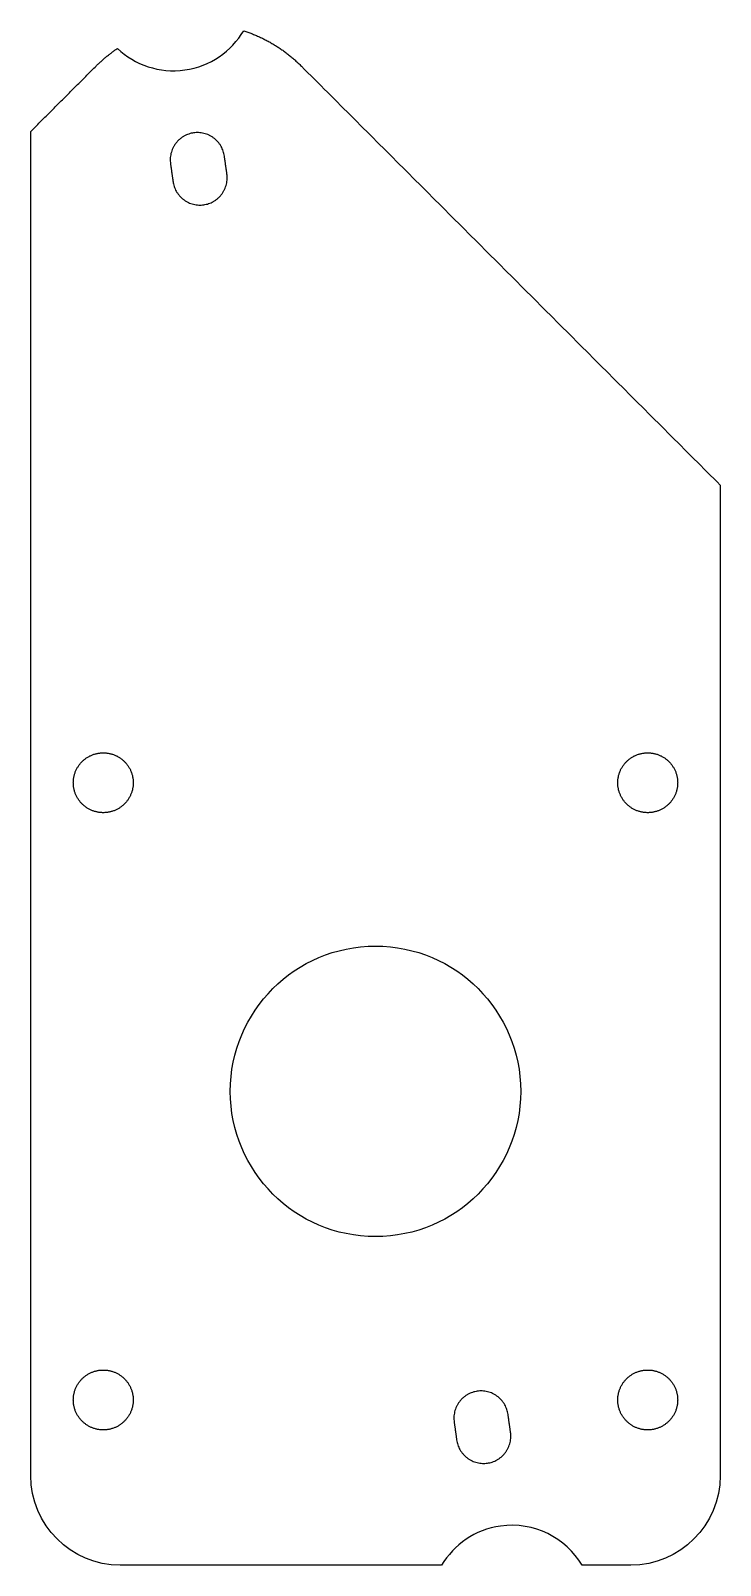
# Model space of a CAD drawing. Header units: millimetres. Extents: x -19 to 19, y -26.1 to 58.4.
import ezdxf

# ---------------------------------------------------------------- set-up
doc = ezdxf.new("R2010")
doc.units = ezdxf.units.MM
doc.header["$MEASUREMENT"] = 0
doc.layers.add('Make2D$visible$lines', color=7, linetype='Continuous', true_color=0x000000)

msp = doc.modelspace()

# ---------------------------------------------------------------- linework, layer by layer
at = {"layer": 'Make2D$visible$lines'}
for points, knots in [([(-14.221, 57.448), (-13.261, 56.544), (-11.915, 56.068), (-10.508, 56.266), (-9.1, 56.464), (-7.937, 57.293), (-7.264, 58.427)], [215.175727, 215.175727, 215.175727, 215.175727, 219.343918, 219.343918, 219.343918, 223.512108, 223.512108, 223.512108, 223.512108]), ([(0, -8), (-4.418, -8), (-8, -4.418), (-8, 0), (-8, 4.418), (-4.418, 8), (0, 8)], [0, 0, 0, 0, 9.267887, 9.267887, 9.267887, 27.80366, 27.80366, 27.80366, 27.80366]), ([(0, 8), (4.418, 8), (8, 4.418), (8, 0), (8, -4.418), (4.418, -8), (0, -8)], [27.80366, 27.80366, 27.80366, 27.80366, 41.70549, 41.70549, 41.70549, 55.607321, 55.607321, 55.607321, 55.607321]), ([(11.383, -26.109), (10.485, -24.594), (8.738, -23.687), (6.885, -23.947), (5.478, -24.145), (4.315, -24.974), (3.642, -26.109)], [98.461168, 98.461168, 98.461168, 98.461168, 103.345655, 103.345655, 103.345655, 108.230142, 108.230142, 108.230142, 108.230142])]:
    msp.add_open_spline(points, degree=3, knots=knots, dxfattribs=at)
for points, weights in [([(-7.264, 58.427), (-5.44, 57.832), (-4.085, 56.475)], [1, 0.97244352489, 1]), ([(-15.399, 56.475), (-14.856, 57.018), (-14.221, 57.448)], [1, 0.995474942083, 1]), ([(-10.021, 52.799), (-11.505, 52.59), (-11.297, 51.105)], [1, 0.707368085544, 1]), ([(-8.326, 51.523), (-8.536, 53.007), (-10.021, 52.799)], [1, 0.707368155313, 0.999999860462]), ([(5.609, -16.519), (4.125, -16.729), (4.333, -18.214)], [1, 0.707355052044, 1]), ([(7.304, -17.796), (7.094, -16.311), (5.609, -16.519)], [1, 0.707340875637, 1])]:
    msp.add_rational_spline(points, weights, degree=2, dxfattribs=at)
for points, degree in [([(-19, 52.874), (-17.199, 54.675), (-15.399, 56.475)], 2), ([(-4.085, 56.475), (7.457, 44.933), (19, 33.39)], 2), ([(-19, -3.321), (-19, 24.777), (-19, 52.874)], 2), ([(-11.297, 51.105), (-11.297, 51.101), (-11.296, 51.097)], 2), ([(-11.296, 51.097), (-11.228, 50.61), (-11.159, 50.123)], 2), ([(-8.325, 51.515), (-8.326, 51.519), (-8.326, 51.523)], 2), ([(-8.188, 50.54), (-8.257, 51.028), (-8.325, 51.515)], 2), ([(-11.159, 50.123), (-11.158, 50.119), (-11.158, 50.115)], 2), ([(-8.187, 50.532), (-8.188, 50.536), (-8.188, 50.54)], 2), ([(19, 33.39), (19, 15.035), (19, -3.321)], 2), ([(-19, -9.523), (-19, -6.422), (-19, -3.321)], 2), ([(19, -3.321), (19, -6.422), (19, -9.523)], 2), ([(-19, -21.17), (-19, -15.347), (-19, -9.523)], 2), ([(19, -9.523), (19, -15.347), (19, -21.17)], 2), ([(4.333, -18.214), (4.333, -18.218), (4.334, -18.221)], 2), ([(4.334, -18.221), (4.402, -18.709), (4.471, -19.196)], 2), ([(7.305, -17.804), (7.304, -17.8), (7.304, -17.796)], 2), ([(7.442, -18.779), (7.373, -18.291), (7.305, -17.804)], 2), ([(4.471, -19.196), (4.471, -19.2), (4.472, -19.204)], 2), ([(7.443, -18.786), (7.442, -18.782), (7.442, -18.779)], 2), ([(-14.062, -26.109), (-16.778, -26.109), (-19, -23.886), (-19, -21.17)], 3), ([(19, -21.17), (19, -23.886), (16.778, -26.109), (14.062, -26.109)], 3), ([(3.642, -26.109), (-5.21, -26.109), (-14.062, -26.109)], 2), ([(14.062, -26.109), (12.723, -26.109), (11.383, -26.109)], 2)]:
    msp.add_open_spline(points, degree=degree, dxfattribs=at)
for points, weights, knots in [([(-11.158, 50.115), (-10.949, 48.63), (-9.464, 48.838), (-7.979, 49.047), (-8.187, 50.532)], [1, 0.707355052044, 1, 0.70737386135, 1], [3.355899, 3.355899, 3.355899, 5.711851, 5.711851, 8.067874, 8.067874, 8.067874]), ([(-15, 15.35), (-15.683, 15.35), (-16.167, 15.833), (-16.65, 16.317), (-16.65, 17), (-16.65, 17.683), (-16.167, 18.167), (-15.683, 18.65), (-15, 18.65)], [1, 0.923875054109, 1, 0.923875054109, 1, 0.923875054109, 1, 0.923875054109, 1], [5.183661, 5.183661, 5.183661, 6.479576, 6.479576, 7.775492, 7.775492, 9.071407, 9.071407, 10.367322, 10.367322, 10.367322]), ([(-15, 18.65), (-14.317, 18.65), (-13.833, 18.167), (-13.35, 17.683), (-13.35, 17), (-13.35, 16.317), (-13.833, 15.833), (-14.317, 15.35), (-15, 15.35)], [1, 0.923875054109, 1, 0.923875054109, 1, 0.923875054109, 1, 0.923875054109, 1], [0, 0, 0, 1.295915, 1.295915, 2.591831, 2.591831, 3.887746, 3.887746, 5.183661, 5.183661, 5.183661]), ([(15, 15.35), (14.317, 15.35), (13.833, 15.833), (13.35, 16.317), (13.35, 17), (13.35, 17.683), (13.833, 18.167), (14.317, 18.65), (15, 18.65)], [1, 0.923875054109, 1, 0.923875054109, 1, 0.923875054109, 1, 0.923875054109, 1], [5.183661, 5.183661, 5.183661, 6.479576, 6.479576, 7.775492, 7.775492, 9.071407, 9.071407, 10.367322, 10.367322, 10.367322]), ([(15, 18.65), (15.683, 18.65), (16.167, 18.167), (16.65, 17.683), (16.65, 17), (16.65, 16.317), (16.167, 15.833), (15.683, 15.35), (15, 15.35)], [1, 0.923875054109, 1, 0.923875054109, 1, 0.923875054109, 1, 0.923875054109, 1], [0, 0, 0, 1.295915, 1.295915, 2.591831, 2.591831, 3.887746, 3.887746, 5.183661, 5.183661, 5.183661]), ([(-15, -18.65), (-15.683, -18.65), (-16.167, -18.167), (-16.65, -17.683), (-16.65, -17), (-16.65, -16.317), (-16.167, -15.833), (-15.683, -15.35), (-15, -15.35)], [1, 0.923875054109, 1, 0.923875054109, 1, 0.923875054109, 1, 0.923875054109, 1], [5.183661, 5.183661, 5.183661, 6.479576, 6.479576, 7.775492, 7.775492, 9.071407, 9.071407, 10.367322, 10.367322, 10.367322]), ([(-15, -15.35), (-14.317, -15.35), (-13.833, -15.833), (-13.35, -16.317), (-13.35, -17), (-13.35, -17.683), (-13.833, -18.167), (-14.317, -18.65), (-15, -18.65)], [1, 0.923875054109, 1, 0.923875054109, 1, 0.923875054109, 1, 0.923875054109, 1], [0, 0, 0, 1.295915, 1.295915, 2.591831, 2.591831, 3.887746, 3.887746, 5.183661, 5.183661, 5.183661]), ([(15, -18.65), (14.317, -18.65), (13.833, -18.167), (13.35, -17.683), (13.35, -17), (13.35, -16.317), (13.833, -15.833), (14.317, -15.35), (15, -15.35)], [1, 0.923875054109, 1, 0.923875054109, 1, 0.923875054109, 1, 0.923875054109, 1], [5.183661, 5.183661, 5.183661, 6.479576, 6.479576, 7.775492, 7.775492, 9.071407, 9.071407, 10.367322, 10.367322, 10.367322]), ([(15, -15.35), (15.683, -15.35), (16.167, -15.833), (16.65, -16.317), (16.65, -17), (16.65, -17.683), (16.167, -18.167), (15.683, -18.65), (15, -18.65)], [1, 0.923875054109, 1, 0.923875054109, 1, 0.923875054109, 1, 0.923875054109, 1], [0, 0, 0, 1.295915, 1.295915, 2.591831, 2.591831, 3.887746, 3.887746, 5.183661, 5.183661, 5.183661]), ([(4.472, -19.204), (4.681, -20.689), (6.166, -20.481), (7.651, -20.271), (7.443, -18.786)], [1, 0.707340875637, 1, 0.707355052044, 1], [5.711886, 5.711886, 5.711886, 8.067784, 8.067784, 10.423736, 10.423736, 10.423736])]:
    msp.add_rational_spline(points, weights, degree=2, knots=knots, dxfattribs=at)

doc.saveas('drawing.dxf')
